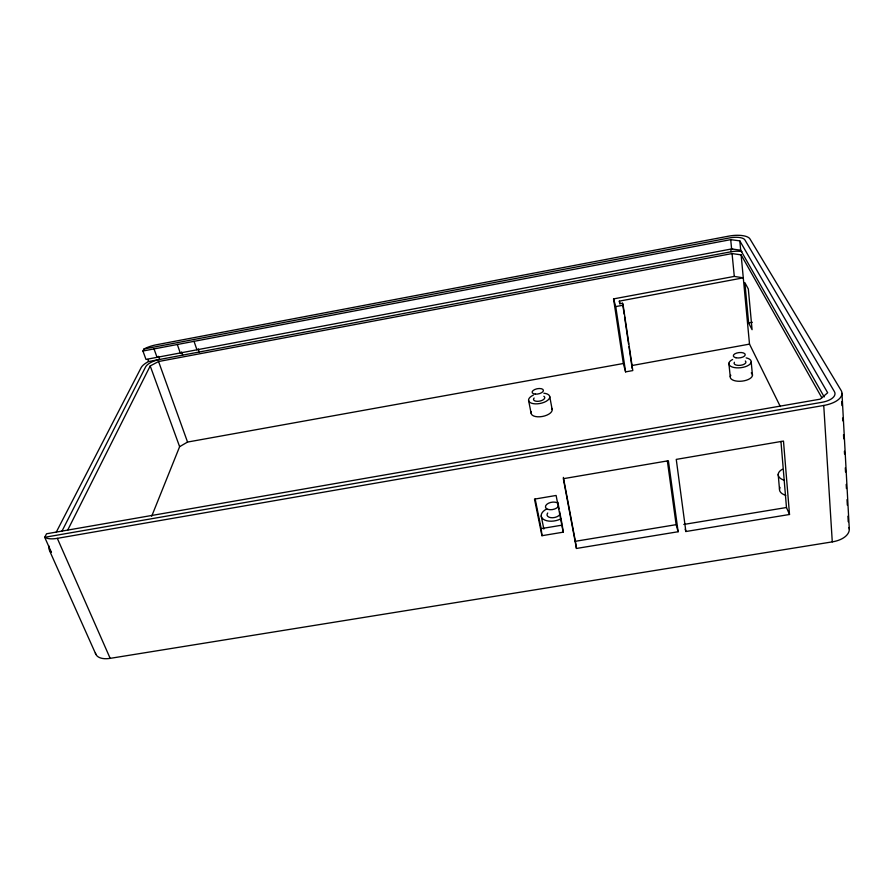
<?xml version="1.0" encoding="UTF-8"?>
<svg xmlns="http://www.w3.org/2000/svg" width="894" height="894" viewBox="0 0 894 894"><rect width="100%" height="100%" fill="white"/><g stroke="black" fill="none" stroke-linecap="round" stroke-linejoin="round"><path stroke-width="1.34" d="M151.689 516.24L179.627 446.676L187.55 442.061L623.33 363.512L625.599 371.87L632.796 370.574L623.14 305.212L622.548 303.245L620.09 303.703L619.33 301.133L743.283 277.844L734.298 276.414L613.552 298.898L623.33 363.512M67.676 530.153L150.203 365.948L158.562 361.522L732.063 253.572L741.126 254.868L821.865 397.808M61.932 531.237L145.666 366.797A12.17 4.459 -18.1 0 1 159.579 359.444L158.462 356.315M56.233 532.221L141.14 367.646A17.031 6.247 -18.1 0 1 148.426 361.589L731.08 251.773A12.941 4.906 -7.4 0 1 741.998 251.661M142.928 351.018L144.001 348.973L145.722 348.135A17.131 6.113 -18 0 1 156.104 344.838L728.733 236.139A18.238 6.727 -7.6 0 1 749.977 238.944L841.109 390.421A24.261 11.41 -3.9 0 1 823.743 405.463L57.317 538.344A22.741 9.912 -22.4 0 1 46.041 537.953L44.7 537.305L46.555 533.774L820.211 399.16L827.676 392.768L739.807 240.866L730.711 239.648L142.928 351.018L145.99 359.422L731.616 248.945A7.778 2.928 -7.5 0 1 732.611 248.789M144.001 348.973L729.716 237.882A13.019 4.805 -7.6 0 1 744.892 239.905L834.393 391.594A17.332 8.147 -3.9 0 1 821.966 402.3L44.7 537.305L51.439 552.403L48.958 549.05A22.585 10.08 -22.7 0 1 49.192 546.178M613.552 298.898L615.742 306.586L623.14 305.212M748.636 322.946L752.077 329.685L748.334 289.03L744.87 282.649L748.636 322.946L752.335 322.265M631.756 365.579L749.507 344.123L780.339 406.58M541.954 535.707L541.183 528.622L562.248 525.113L563.198 532.176L541.954 535.707L534.5 499.131L556.113 495.466L563.198 532.176M563.365 477.385L575.378 541.295L676.132 524.666L678.133 531.74L576.451 548.458L563.321 478.692L668.388 460.745L678.133 531.74M683.798 524.443L786.474 507.513L789.514 514.486L685.877 531.517L685.184 529.159M95.39 652.978A21.434 11.141 -24.8 0 0 110.163 658.353L832.28 541.876A22.786 12.717 -1.3 0 0 849.076 527.505M824.223 396.958L740.69 250.219A7.778 2.928 -7.5 0 0 740.422 249.884M49.394 550.313L95.881 654.352M57.317 538.344L110.163 658.353M147.823 359.433L148.583 361.522M150.203 365.948L179.627 446.676M154.025 348.917L157.053 357.332M158.562 361.522L187.55 442.061M177.314 344.503L180.264 352.962M181.583 351.945L182.678 355.097M194.043 341.329L196.937 349.811M198.189 348.816L199.261 351.968M535.16 498.997L541.183 528.622M541.194 515.983L543.843 529.036M528.577 400.367L531.114 413.251M557.811 502.137L559.119 508.887M559.633 511.591L561.98 523.761M549.743 396.59L552.168 409.519M615.742 306.586L625.599 371.87M619.33 301.133L619.743 303.837M575.378 541.295L576.451 548.458M622.548 303.245L624.157 314.107M624.56 316.822L628.571 343.989M628.974 346.704L632.181 368.429M667.371 461.013L676.132 524.666M685.877 531.517L676.255 459.393L783.479 441.077L789.514 514.486M728.856 363.288L730.242 376.586M730.711 239.648L731.616 248.945L740.69 250.219L739.807 240.866M732.063 253.572L734.298 276.414M730.856 249.471L731.08 251.773M741.126 254.868L749.507 344.123M751.206 361.992L752.469 375.379M778.193 474.334L779.479 489.253M780.954 441.435L786.474 507.513M823.743 405.463L832.28 541.876M841.98 393.349L849.3 529.17M841.712 401.484L841.936 405.63M842.606 418.068L842.763 420.839M843.511 434.663L843.735 438.809M844.405 451.246L844.562 454.007M845.311 467.83L845.534 471.976M846.205 484.414L846.428 488.56M847.031 499.623L847.333 505.155M847.937 516.207L848.227 521.738M785.748 495.321A13.321 7.13 -3 0 1 780.049 487.409M784.496 480.301A13.421 7.051 -3.3 0 1 782.406 469.261M558.124 506.742A6.75 3.688 -10.6 0 1 547.754 509.289A6.75 3.688 -10.6 0 1 548.368 503.3A6.75 3.688 -10.6 0 1 558.415 503.847M559.666 514.765A6.727 3.71 -10.6 0 1 550.771 517.66A6.727 3.71 -10.6 0 1 547.72 513.011M560.75 518.9A12.672 7.007 -10.6 0 1 543.317 519.235A12.672 7.007 -10.6 0 1 546.737 508.954M543.843 396.288A5.71 2.671 -10.9 0 1 543.027 399.875A5.71 2.671 -10.9 0 1 535.797 401.171A5.71 2.671 -10.9 0 1 534.131 398.02M551.62 408.267A10.694 5.107 -10.9 0 1 542.289 416.492A10.694 5.107 -10.9 0 1 531.327 411.877M543.865 393.237A10.762 5.04 -10.9 0 1 547.698 400.277A10.762 5.04 -10.9 0 1 531.461 403.183A10.762 5.04 -10.9 0 1 533.349 395.114M745.317 360.975A5.967 2.693 -6.2 0 1 740.422 365.322A5.967 2.693 -6.2 0 1 734.376 362.26M751.273 372.865A11.175 5.152 -6 0 1 742.143 381.123A11.175 5.152 -6 0 1 730.811 375.223M746.155 357.879A11.242 5.085 -6.2 0 1 748.803 365.087A11.242 5.085 -6.2 0 1 732.32 367.043A11.242 5.085 -6.2 0 1 732.633 359.477M535.271 394.12A5.722 2.648 -11 0 0 543.407 390.309A5.722 2.648 -11 0 0 534.657 389.56A5.722 2.648 -11 0 0 535.271 394.12M735.997 357.768A5.99 2.671 -6.3 0 0 745.227 354.873A5.99 2.671 -6.3 0 0 736.6 353.074A5.99 2.671 -6.3 0 0 735.997 357.768"/></g></svg>
